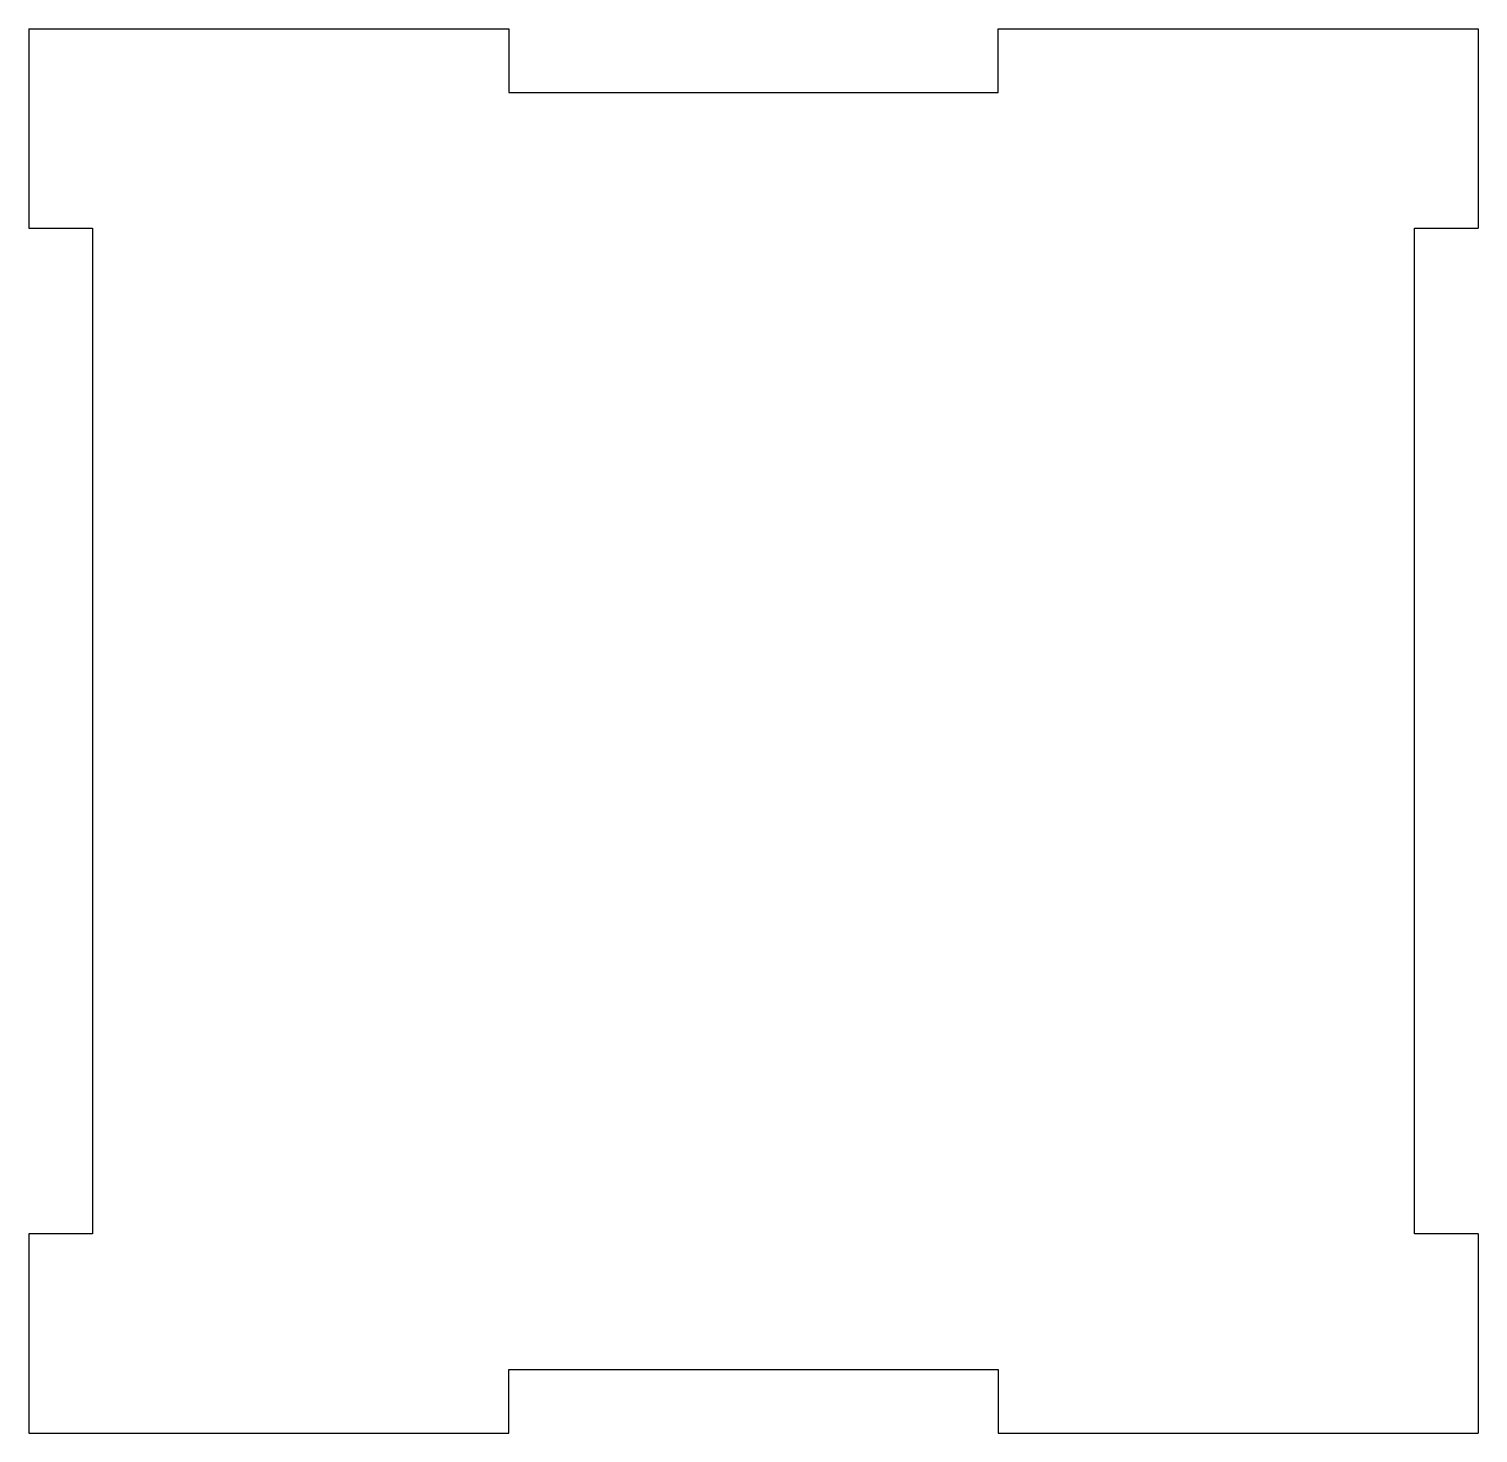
# Model space of a CAD drawing. Extents: x 2.3 to 18.3, y 2.6 to 18.1.
import ezdxf

# ---------------------------------------------------------------- set-up
doc = ezdxf.new("R2010")
doc.units = 0
doc.layers.add('レイヤー_1', color=7, linetype='CONTINUOUS')

msp = doc.modelspace()

# ---------------------------------------------------------------- linework, layer by layer
at = {"layer": 'レイヤー_1', "color": 7}
for p, q in [((2.252917, 18.052949), (2.252917, 15.852949)), ((2.252917, 18.052949), (7.552917, 18.052949)), ((7.552917, 18.052949), (7.552917, 18.052949)), ((7.552917, 18.052949), (7.552917, 17.352949)), ((12.952917, 18.052949), (18.252917, 18.052949)), ((12.952917, 17.352949), (12.952917, 18.052949)), ((18.252917, 18.052949), (18.252917, 15.852949)), ((18.252917, 18.052949), (18.252917, 18.052949)), ((2.252917, 15.85295), (2.952917, 15.85295)), ((2.952917, 15.85295), (2.952917, 4.752949)), ((17.552917, 4.752949), (17.552917, 15.852949)), ((17.552917, 15.852949), (18.252917, 15.852949)), ((2.252917, 4.752949), (2.252917, 2.552949)), ((2.952917, 4.752949), (2.252917, 4.752949)), ((18.252917, 4.752949), (17.552917, 4.752949)), ((18.252917, 4.752949), (18.252917, 2.552949)), ((7.552917, 2.552949), (7.552917, 3.252949)), ((12.952917, 3.252949), (12.952917, 2.552949)), ((2.252917, 2.552949), (7.552917, 2.552949)), ((7.552917, 2.552949), (7.552917, 2.552949)), ((12.952917, 2.552949), (18.252917, 2.552949)), ((18.252917, 2.552949), (18.252917, 2.552949))]:
    msp.add_line(p, q, dxfattribs=at)
for points in [[(7.552917, 17.352949), (12.952917, 17.352949), (12.952917, 17.352949), (12.952917, 17.352949)], [(7.552917, 3.252949), (12.952917, 3.252949), (12.952917, 3.252949), (12.952917, 3.252949)]]:
    msp.add_open_spline(points, degree=3, dxfattribs=at)

doc.saveas('drawing.dxf')
